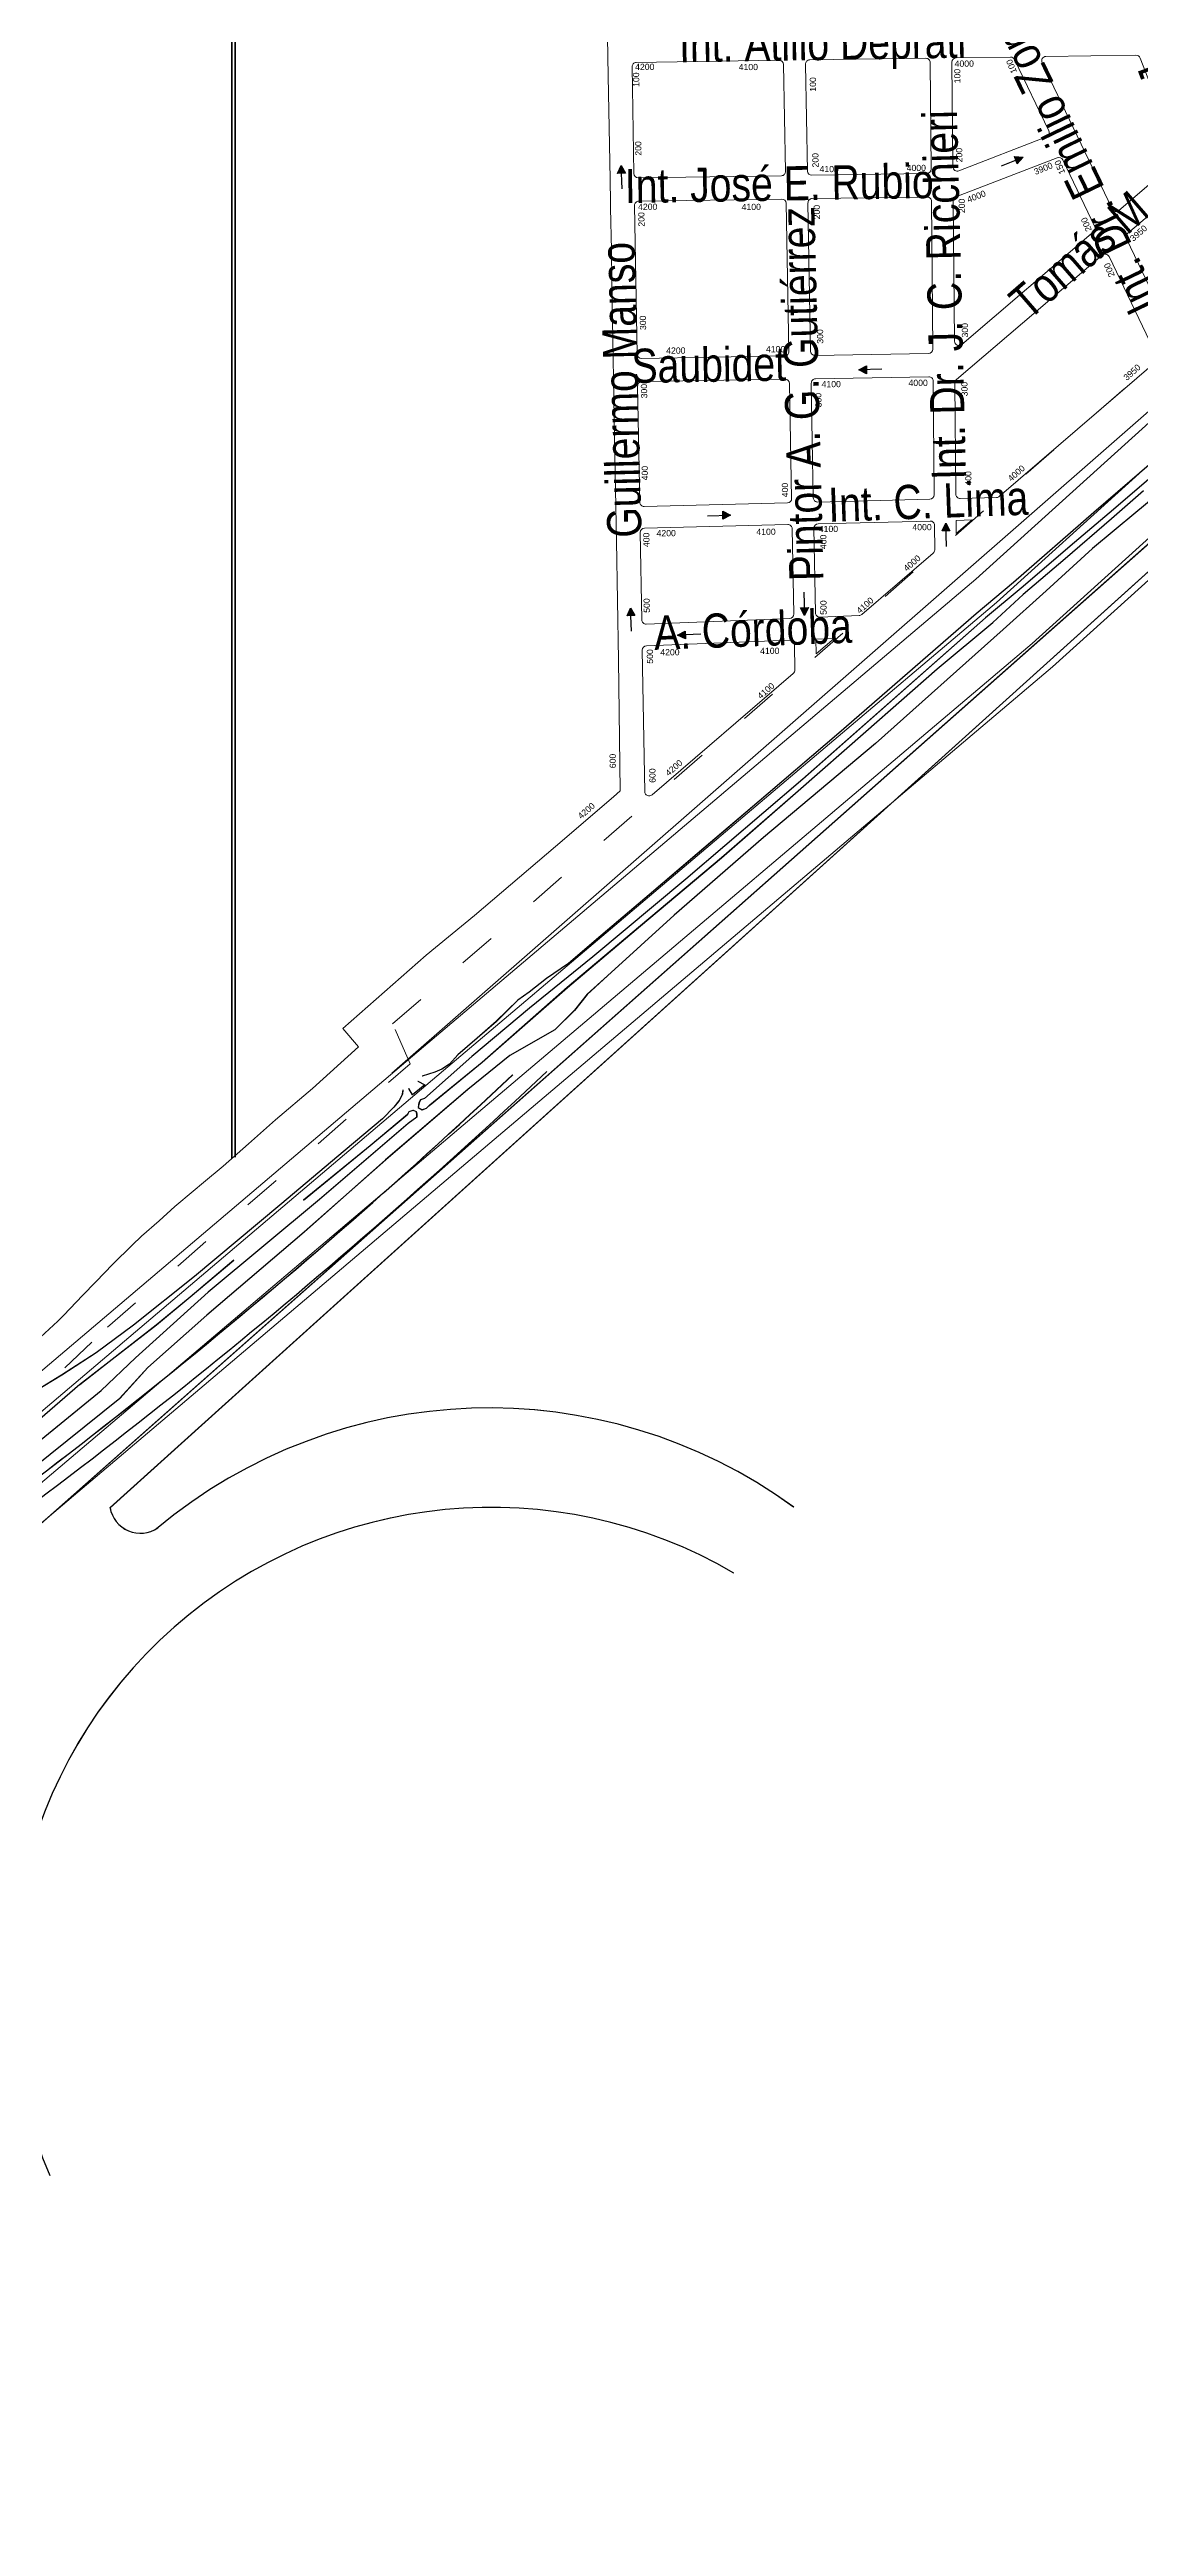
# Model space of a CAD drawing. Header units: millimetres. Extents: x 11558 to 23675, y 49449 to 61482.
# Drawn here: x 15923 to 16625, y 51677 to 53272 of the extents above; entities that cross this region are included whole.
import ezdxf

# ---------------------------------------------------------------- set-up
doc = ezdxf.new("R2010")
doc.units = ezdxf.units.MM
doc.linetypes.add('ACAD_ISO03W100', pattern=[30, 12, -18])
for name, color, linetype in [('0. autopistas', 254, 'Continuous'), ('0. plano base - nombres calles', 22, 'Continuous'), ('0. Plano Base - PLANO', 254, 'Continuous'), ('0. Plano base - sentido calles', 253, 'Continuous'), ('0.BARRIOS - DIVISIÓN', 12, 'ACAD_ISO03W100'), ('7. puesta en valor CC la lucila', 212, 'Continuous'), ('numeración', 7, 'Continuous')]:
    doc.layers.add(name, color=color, linetype=linetype)
for name, color, linetype, true_color in [('Linea 117 ida', 7, 'Continuous', 0x5c5c5c), ('Linea 117 vuelta', 7, 'Continuous', 0xdb0000), ('Linea 28 ida', 7, 'Continuous', 0x1c825b), ('Linea 28 vuelta', 7, 'Continuous', 0x26cd1d)]:
    doc.layers.add(name, color=color, linetype=linetype, true_color=true_color)
doc.layers.get('7. puesta en valor CC la lucila').off()
doc.styles.get("Standard").update_dxf_attribs({"font": 'arial.ttf'})

# ---------------------------------------------------------------- blocks, each defined once
blk = doc.blocks.new('MANZANAS')
at = {"layer": '0. Plano Base - PLANO', "color": 0, "linetype": 'Continuous', "lineweight": 5}
blk.add_line((5637593.5, 6176012.6), (5637195.1, 6174947.8), dxfattribs=at)
for points in [[(5637227.2, 6175279.7), (5637500.5, 6175978), (5637520.7, 6176026.3), (5637527.2, 6176075.3), (5637620.4, 6176311.4)], [(5637628.7, 6176253.8), (5637558.2, 6176114.6), (5637547.2, 6176076.6), (5637537.2, 6176036.7), (5637528.1, 6175999.7), (5637518.1, 6175963.7), (5637498, 6175903.7), (5637484, 6175863.7), (5637461.9, 6175808.7), (5637436.9, 6175744.8), (5637424.9, 6175715.8), (5637381.8, 6175606.8), (5637336.6, 6175495.9), (5637304.6, 6175416.9), (5637295.5, 6175394.9), (5637287.5, 6175379.9), (5637281.5, 6175366.9), (5637277.5, 6175358.9), (5637271.5, 6175340.4), (5637259.5, 6175309.9), (5637257.5, 6175301.9), (5637254.5, 6175296.9), (5637251.4, 6175292.9), (5637245.4, 6175286.9)], [(5637488, 6175854.7), (5637471, 6175812.7), (5637459.9, 6175785.7), (5637442.9, 6175743.7), (5637431.4, 6175716.3), (5637374.7, 6175569.8), (5637337.6, 6175477.9), (5637307.6, 6175405.9), (5637286.5, 6175357.9), (5637268, 6175312.9), (5637253.4, 6175274.9), (5637251.4, 6175272.9), (5637251.4, 6175270.9), (5637252.4, 6175267.9), (5637255.4, 6175267.9), (5637257.4, 6175269.9), (5637258.4, 6175272.9), (5637275.5, 6175312.9), (5637302, 6175380.9), (5637325.6, 6175437.9), (5637351.6, 6175500.8), (5637375.7, 6175561.8), (5637396.8, 6175615.8), (5637418.8, 6175672.8), (5637436.9, 6175715.8), (5637445.9, 6175740.7), (5637459.4, 6175773.7), (5637473.9, 6175810.2), (5637484, 6175835.7)], [(5637588, 6176029.1), (5637120.4, 6174814.3)], [(5637088, 6174831.1), (5637168.2, 6175013), (5637175.2, 6175039), (5637193.2, 6175086.5), (5637224.3, 6175163), (5637249.4, 6175228.4), (5637275.4, 6175292.9), (5637289.5, 6175324.9), (5637307.5, 6175352.9), (5637313, 6175369.9), (5637315.5, 6175382.9), (5637321.5, 6175399.4), (5637341.6, 6175453.8), (5637369.7, 6175524.8), (5637405.8, 6175611.8), (5637444.9, 6175714.7), (5637457.9, 6175749.7), (5637471.9, 6175787.7), (5637486, 6175821.2), (5637501, 6175856.7)], [(5637030.6, 6175958.3), (5637054.9, 6175913.7), (5637086.6, 6175855.5), (5637101.2, 6175828.4), (5637102.6, 6175825.9), (5637123.6, 6175786.9), (5637165.8, 6175709.1), (5637197.7, 6175650.5), (5637234.1, 6175583.2), (5637274, 6175508.9), (5637271.9, 6175503.6), (5637253.5, 6175457.9), (5637227.6, 6175394.3), (5637211.8, 6175357.4), (5637185.9, 6175290.6), (5637200.4, 6175284.8), (5637186.4, 6175247.5), (5637174.6, 6175218.5), (5637166.3, 6175196.8), (5637158.3, 6175176.5), (5637152.1, 6175161.3), (5637148.7, 6175153.4), (5637142.8, 6175139.2), (5637138, 6175126.1), (5637132.5, 6175112.3), (5637129.8, 6175104.4), (5637124.4, 6175087.6), (5637120, 6175072.5), (5637116.3, 6175060.8), (5637111.6, 6175044), (5637109.9, 6175038.9), (5637104.8, 6175024.6)], [(5637385.6, 6175763.2), (5637394.6, 6175768.2)], [(5637385.6, 6175763.2), (5637389.6, 6175755.8)], [(5637389.6, 6175755.8), (5637394.6, 6175768.2)], [(5637340.8, 6175653.7), (5637350.9, 6175659.5)], [(5637340.8, 6175653.7), (5637345.3, 6175645.4)], [(5637345.3, 6175645.4), (5637350.9, 6175659.5)], [(5637244.4, 6175282.9), (5637249.4, 6175282.9), (5637245.4, 6175273.4), (5637241.4, 6175275.9)], [(5637084, 6174847.1), (5637155.2, 6175012), (5637165.2, 6175041), (5637187.3, 6175100), (5637223.3, 6175186), (5637251.4, 6175255.9), (5637254.4, 6175261.9), (5637253.4, 6175263.9), (5637252.4, 6175264.9), (5637250.4, 6175264.9), (5637248.4, 6175262.9), (5637248.4, 6175260.9), (5637236.4, 6175231.9), (5637214.3, 6175181)], [(5637238.4, 6175273.4), (5637239.4, 6175270.9), (5637239.4, 6175265.9), (5637238.4, 6175260.9), (5637235.4, 6175250.9), (5637223.4, 6175222), (5637202.3, 6175171), (5637174.8, 6175105), (5637154.2, 6175059), (5637141.2, 6175032), (5637128.2, 6175009.1), (5637117.2, 6174991.1), (5637108.1, 6174981.1), (5637099.1, 6174973.1), (5637090.1, 6174966.6), (5637076.1, 6174963.1)], [(5637079, 6174852.1), (5637141.2, 6175009), (5637151.2, 6175031), (5637167.2, 6175066), (5637178.3, 6175092), (5637192.3, 6175126)]]:
    blk.add_lwpolyline(points, dxfattribs=at)
for points in [[(5637386.6, 6175988.7), (5637405.1, 6176034.2, 0.318814), (5637404.3, 6176037.4), (5637353.5, 6176082.1, 0.313537), (5637350.3, 6176082.5), (5637299.2, 6176055, 0.547394), (5637298.9, 6176050.3), (5637382.3, 6175987.5, 0.492339)], [(5637283.4, 6175963.8), (5637323.4, 6176009.3, 0.436957), (5637323, 6176013.3), (5637282.2, 6176044, 0.292496), (5637279.2, 6176044.2), (5637248.3, 6176027.6, 0.412738), (5637247.2, 6176023.8), (5637278.8, 6175964.3, 0.524232)], [(5637164.1, 6175979.1), (5637196.9, 6175918.7, 0.413005), (5637200.6, 6175917.6), (5637266, 6175952.7, 0.412743), (5637267.1, 6175956.5), (5637234.9, 6176017.2, 0.41569), (5637231.1, 6176018.3), (5637165.2, 6175982.9, 0.415419)], [(5637481.9, 6175987.8), (5637474.2, 6176005.8, 0.196915), (5637472.7, 6176007.3), (5637421.8, 6176028.1, 0.415319), (5637418.2, 6176026.6), (5637398.4, 6175978, 0.340178), (5637399.4, 6175974.7), (5637456.5, 6175931.7, 0.493439), (5637460.8, 6175932.9), (5637482, 6175985.6, 0.19901)], [(5637331.5, 6175865.1), (5637289.1, 6175944.9, -0.312136), (5637289.5, 6175948), (5637335.7, 6176000.5, -0.391831), (5637339.5, 6176000.9), (5637377.7, 6175972.2, -0.340178), (5637378.6, 6175968.9), (5637336.6, 6175865.4, -0.636605)], [(5637102.2, 6175864.6), (5637183.4, 6175908.3, 0.415423), (5637184.5, 6175912.1), (5637151.7, 6175972.5, 0.41301), (5637147.9, 6175973.6), (5637066.8, 6175930, 0.415191), (5637065.7, 6175926.2), (5637098.4, 6175865.8, 0.413232)], [(5637451.9, 6175916.4), (5637394.7, 6175959.4, 0.492339), (5637390.4, 6175958.2), (5637344, 6175843.8, 0.222042), (5637344.1, 6175841.4), (5637377.7, 6175778.1, 0.418925), (5637381.5, 6175777), (5637402, 6175788.3, 0.17276), (5637403.2, 6175789.7), (5637452.8, 6175913.1, 0.339191)], [(5637276.8, 6175938.3), (5637321.4, 6175854.2, -0.411818), (5637320.3, 6175850.4), (5637256, 6175815.6, -0.41393), (5637252.2, 6175816.7), (5637206.7, 6175900.6, -0.415423), (5637207.8, 6175904.4), (5637273, 6175939.4, -0.415686)], [(5637203.2, 6175678.5), (5637284, 6175723.1, 0.412192), (5637285.1, 6175726.9), (5637249.8, 6175792, 0.41393), (5637246, 6175793.1), (5637164.8, 6175749.2, 0.41427), (5637163.7, 6175745.4), (5637199.4, 6175679.6, 0.416466)], [(5637055.2, 6174765.4, 0.038886), (5637296.7, 6175314.6, -0.038886)]]:
    blk.add_lwpolyline(points, format="xyb", close=True, dxfattribs=at)
for points in [[(5637108.3, 6175847.7, -0.415195), (5637109.4, 6175851.5), (5637190.6, 6175895.1, -0.413005), (5637194.4, 6175894), (5637239.9, 6175810.1, -0.414497), (5637238.8, 6175806.3), (5637157.7, 6175762.3, -0.414158), (5637153.9, 6175763.5), (5637108.3, 6175847.7)], [(5637301.1, 6175732.6, -0.416238), (5637297.3, 6175733.7), (5637262.1, 6175798.6, -0.414497), (5637263.2, 6175802.4), (5637327.3, 6175837.2, -0.416613), (5637331.1, 6175836), (5637365.5, 6175771.3, -0.409518), (5637364.4, 6175767.5), (5637301.1, 6175732.6)], [(5637359.7, 6175681.4, -0.169041), (5637358.5, 6175680), (5637336.6, 6175667.5, -0.420484), (5637332.7, 6175668.6), (5637306.7, 6175716.5, -0.412192), (5637307.8, 6175720.3), (5637370.9, 6175755.1, -0.418925), (5637374.7, 6175754), (5637382.2, 6175739.9, -0.221114), (5637382.3, 6175737.6), (5637359.7, 6175681.4)], [(5637208.7, 6175662.4, -0.411965), (5637209.8, 6175666.2), (5637290.6, 6175710.8, -0.416238), (5637294.4, 6175709.7), (5637320.6, 6175661.5, -0.407971), (5637319.5, 6175657.7), (5637239.3, 6175611.9, -0.420712), (5637235.5, 6175613), (5637208.7, 6175662.4)], [(5637288.2, 6175515.7, 0.634907), (5637293.3, 6175516), (5637338, 6175627.4, 0.223515), (5637337.9, 6175629.7), (5637330, 6175644.3, 0.420484), (5637326.1, 6175645.4), (5637245.9, 6175599.5, 0.407745), (5637244.8, 6175595.8), (5637288.2, 6175515.7)]]:
    blk.add_lwpolyline(points, format="xyb", dxfattribs=at)
for centre, radius, start, end in [((5633668.8, 6176602.4), 3863.2, 331.8092, 340.7168), ((5637536, 6174821.1), 333.7, 81.4309, 157.372), ((5637555.5, 6174786.8), 309.2, 87.1251, 230.5323), ((5637210.9, 6174959.8), 19.9, 217.3003, 331.604)]:
    blk.add_arc(centre, radius, start, end, dxfattribs=at)

msp = doc.modelspace()

# ---------------------------------------------------------------- hatches: boundary and pattern name
at = {"layer": '0. Plano base - sentido calles', "linetype": 'Continuous', "lineweight": 25, "ltscale": 2, "true_color": 0x1a1a1a}
h = msp.add_hatch(color=250, dxfattribs=at)
h.dxf.hatch_style = 1
h.paths.add_polyline_path([(16549.7, 53202.4), (16544.1, 53202.8), (16545.1, 53200.5)])
h.paths.add_polyline_path([(16549.7, 53202.4), (16545.1, 53200.5), (16546, 53198.2)])
h = msp.add_hatch(color=250, dxfattribs=at)
h.dxf.hatch_style = 1
h.paths.add_polyline_path([(16290.8, 53197), (16288.5, 53191.9), (16291, 53192)])
h.paths.add_polyline_path([(16290.8, 53197), (16291, 53192), (16293.5, 53192.1)])
h = msp.add_hatch(color=250, dxfattribs=at)
h.dxf.hatch_style = 1
h.paths.add_polyline_path([(16443.9, 53065.4), (16448.9, 53063), (16448.9, 53065.5)])
h.paths.add_polyline_path([(16443.9, 53065.4), (16448.9, 53065.5), (16448.8, 53068)])
h = msp.add_hatch(color=250, dxfattribs=at)
h.dxf.hatch_style = 1
h.paths.add_polyline_path([(16361.3, 52972), (16356.3, 52974.4), (16356.3, 52971.9)])
h.paths.add_polyline_path([(16361.3, 52972), (16356.3, 52971.9), (16356.4, 52969.4)])
h = msp.add_hatch(color=250, dxfattribs=at)
h.dxf.hatch_style = 1
h.paths.add_polyline_path([(16499.9, 52966.8), (16497.6, 52961.8), (16500.1, 52961.8)])
h.paths.add_polyline_path([(16499.9, 52966.8), (16500.1, 52961.8), (16502.5, 52961.9)])
h = msp.add_hatch(color=250, dxfattribs=at)
h.dxf.hatch_style = 1
h.paths.add_polyline_path([(16296.9, 52912.1), (16294.6, 52907), (16297.1, 52907.1)])
h.paths.add_polyline_path([(16296.9, 52912.1), (16297.1, 52907.1), (16299.6, 52907.2)])
h = msp.add_hatch(color=250, dxfattribs=at)
h.dxf.hatch_style = 1
h.paths.add_polyline_path([(16409, 52907.3), (16411.4, 52912.4), (16408.9, 52912.3)])
h.paths.add_polyline_path([(16409, 52907.3), (16408.9, 52912.3), (16406.4, 52912.2)])
h = msp.add_hatch(color=250, dxfattribs=at)
h.dxf.hatch_style = 1
h.paths.add_polyline_path([(16327.2, 52894.7), (16332.3, 52892.3), (16332.2, 52894.8)])
h.paths.add_polyline_path([(16327.2, 52894.7), (16332.2, 52894.8), (16332.1, 52897.3)])

# ---------------------------------------------------------------- linework, layer by layer
at = {"layer": '0. autopistas'}
for p, q in [((16808.8, 53111.1), (15833.7, 52248.7)), ((16806, 53094), (15961.6, 52332.7)), ((16640.2, 53012.3), (16595.3, 52973.7)), ((16639.6, 53002.5), (16605.1, 52973.1)), ((16652.1, 52998.3), (16622.4, 52973.7)), ((16627.3, 52987.5), (16606.6, 52969.5)), ((16595.3, 52973.7), (16543.6, 52928.5)), ((16606.6, 52969.5), (16576.9, 52943.8)), ((16605.1, 52973.1), (16582.9, 52954.2)), ((16622.4, 52973.7), (16594.5, 52950.5)), ((16582.9, 52954.2), (16548.4, 52924.8)), ((16594.5, 52950.5), (16564.5, 52923.2)), ((16576.9, 52943.8), (16549.7, 52920.8)), ((16543.6, 52928.5), (16519.5, 52908.3)), ((16548.4, 52924.8), (16525.5, 52905.8)), ((16549.7, 52920.8), (16530.2, 52902.8)), ((16564.5, 52923.2), (16536.8, 52898.2)), ((16525.5, 52905.8), (16407.8, 52801.9)), ((16519.5, 52908.3), (16431, 52831.5)), ((16536.8, 52898.2), (16454.6, 52824.9)), ((16494.4, 52873), (16530.2, 52902.8)), ((16448.5, 52832.6), (16494.4, 52873)), ((16431, 52831.5), (16339.9, 52753.8)), ((16454.6, 52824.9), (16382.5, 52764.3)), ((16404.9, 52794.4), (16448.5, 52832.6)), ((16407.8, 52801.9), (16332.4, 52737.4)), ((16355.5, 52751.3), (16404.9, 52794.4)), ((16382.5, 52764.3), (16324.9, 52714.3)), ((16339.9, 52753.8), (16275, 52698.6)), ((16303.3, 52707.5), (16355.5, 52751.3)), ((16332.4, 52737.4), (16272.6, 52687.4)), ((16256.2, 52667.8), (16303.3, 52707.5)), ((16324.9, 52714.3), (16282, 52675.2)), ((16275, 52698.6), (16256.9, 52683.2)), ((16272.6, 52687.4), (16231.8, 52654.5)), ((16256.9, 52683.2), (16242.8, 52673.6)), ((16282, 52675.2), (16269, 52663.3)), ((16201.2, 52619.7), (16256.2, 52667.8)), ((16224.3, 52659.6), (16210.4, 52645.9)), ((16231.5, 52664.8), (16224.3, 52659.6)), ((16242.8, 52673.6), (16231.5, 52664.8)), ((16269, 52663.3), (16260.8, 52652.9)), ((16210.4, 52645.9), (16185.7, 52624.4)), ((16231.8, 52654.5), (16194.6, 52623.2)), ((16260.8, 52652.9), (16248.1, 52640.4)), ((16248.1, 52640.4), (16219.2, 52623.9)), ((16170.7, 52613.1), (16162.6, 52610.5)), ((16194.6, 52623.2), (16164.2, 52596.2)), ((16167.7, 52592.1), (16201.2, 52619.7)), ((16175.2, 52615.2), (16170.7, 52613.1)), ((16180.2, 52618.3), (16175.2, 52615.2)), ((16185.7, 52624.4), (16180.2, 52618.3)), ((16219.2, 52623.9), (16192, 52602)), ((16192, 52602), (16139.1, 52556.8)), ((16147.6, 52594.6), (16144.4, 52590.7)), ((16149.9, 52599.1), (16147.6, 52594.6)), ((16150.2, 52601.8), (16149.9, 52599.1)), ((16156.4, 52598.5), (16154, 52602.6)), ((16164.3, 52605.1), (16156.4, 52598.5)), ((16159.9, 52607.4), (16164.3, 52605.1)), ((16161.5, 52595.3), (16160.6, 52593.5)), ((16164.2, 52596.2), (16161.5, 52595.3)), ((16153.6, 52580.2), (16096.5, 52531.1)), ((16137.1, 52583.2), (16113.1, 52563)), ((16129.2, 52565.9), (16153.3, 52586.1)), ((16144.4, 52590.7), (16137.1, 52583.2)), ((16153.3, 52586.1), (16154.2, 52587.8)), ((16159.1, 52584.2), (16153.6, 52580.2)), ((16154.2, 52587.8), (16156.9, 52588.7)), ((16156.9, 52588.7), (16158.7, 52587.8)), ((16158.7, 52587.8), (16159.1, 52586.4)), ((16159.1, 52586.4), (16159.1, 52584.2)), ((16160.6, 52593.5), (16160.1, 52590.4)), ((16160.1, 52590.4), (16162.7, 52589)), ((16162.7, 52589), (16165.4, 52589.9)), ((16165.4, 52589.9), (16167.7, 52592.1)), ((16113.1, 52563), (16070.9, 52527.5)), ((16086.2, 52530.8), (16129.2, 52565.9)), ((16139.1, 52556.8), (16086.7, 52510.2)), ((16096.5, 52531.1), (16024.8, 52471.4)), ((16070.9, 52527.5), (16016, 52481.6)), ((16086.7, 52510.2), (16023.9, 52456.7)), ((16013.1, 52468.5), (16041.2, 52492.2)), ((16016, 52481.6), (15976.6, 52450.3)), ((16024.8, 52471.4), (15978, 52429.3)), ((15991.4, 52450.5), (16013.1, 52468.5)), ((16023.9, 52456.7), (15986, 52422.9)), ((15976.6, 52450.3), (15952.6, 52432.4)), ((15961, 52426.9), (15991.4, 52450.5)), ((15952.6, 52432.4), (15930.4, 52418)), ((15942, 52412), (15961, 52426.9)), ((15978, 52429.3), (15955.8, 52408.2)), ((15986, 52422.9), (15967.8, 52403)), ((15967.8, 52403), (15812.7, 52278.6)), ((15942, 52412), (15814.5, 52301.4)), ((15816.6, 52294.6), (15955.8, 52408.2)), ((15930.4, 52418), (15912.4, 52407.1))]:
    msp.add_line(p, q, dxfattribs=at)
for centre, radius, start, end in [((13573.3, 55424.7), 3863.2, 304.3555, 313.2631), ((13573.3, 55424.7), 3863.2, 304.3555, 313.2631), ((13595.2, 55426.8), 3863.2, 304.3555, 313.2631), ((16205.7, 52063.2), 333.7, 53.9772, 129.9184), ((16207.2, 52023.7), 309.2, 59.6715, 203.0786), ((15981.2, 52336.1), 19.9, 189.8467, 304.1504)]:
    msp.add_arc(centre, radius, start, end, dxfattribs=at)
at = {"layer": '0. Plano Base - PLANO', "color": 250, "linetype": 'Continuous', "lineweight": 50}
for p, q in [((16040.1, 53329.9), (16040.1, 52557.7)), ((16042.1, 53330.6), (16042.1, 52558.4))]:
    msp.add_line(p, q, dxfattribs=at)
at = {"layer": '0. Plano base - sentido calles', "color": 250, "linetype": 'Continuous', "lineweight": 25, "ltscale": 2, "true_color": 0x1a1a1a}
for points in [[(16535.8, 53196.8), (16549.7, 53202.4), (16546, 53198.2), (16544.1, 53202.8), (16549.7, 53202.4)], [(16291.4, 53182), (16290.8, 53197), (16293.5, 53192.1), (16288.5, 53191.9), (16290.8, 53197)], [(16458.8, 53065.9), (16443.9, 53065.4), (16448.8, 53068), (16448.9, 53063), (16443.9, 53065.4)], [(16346.4, 52971.5), (16361.3, 52972), (16356.4, 52969.4), (16356.3, 52974.4), (16361.3, 52972)], [(16500.4, 52951.8), (16499.9, 52966.8), (16502.5, 52961.9), (16497.6, 52961.8), (16499.9, 52966.8)], [(16408.5, 52922.3), (16409, 52907.3), (16406.4, 52912.2), (16411.4, 52912.4), (16409, 52907.3)], [(16297.4, 52897.1), (16296.9, 52912.1), (16299.6, 52907.2), (16294.6, 52907), (16296.9, 52912.1)], [(16342.2, 52895.2), (16327.2, 52894.7), (16332.1, 52897.3), (16332.3, 52892.3), (16327.2, 52894.7)]]:
    msp.add_lwpolyline(points, dxfattribs=at)
at = {"layer": '0.BARRIOS - DIVISIÓN', "color": 14, "lineweight": 18, "ltscale": 2}
msp.add_lwpolyline([(14987.6, 54310.9), (14989.3, 53979.3), (15024.3, 53623.3), (15031.2, 53333.8), (15049.6, 52895.4), (15059.6, 52729.3), (15077, 52559.8), (15089.9, 52325.9), (15165.8, 52007.4), (15170.8, 51842.3), (15197.4, 51825.4), (15283.7, 51899.2), (15362.7, 51963.9), (15471.1, 52043.1), (15712.7, 52242), (15888.8, 52381.6), (15959.9, 52448.9), (16154.8, 52618.6), (16143.6, 52644.3), (16954.3, 53347.8)], dxfattribs=at)
at = {"layer": 'Linea 117 ida', "lineweight": 15}
msp.add_lwpolyline([(16693.5, 53088.1), (16519.3, 52930.6), (16163.4, 52629.4), (15861.3, 52373.4), (15421.4, 51995.5), (15079.3, 51736.4)], dxfattribs=at)
at = {"layer": 'Linea 117 vuelta', "lineweight": 15}
msp.add_lwpolyline([(16745.1, 53033.6), (16568.7, 52874.2), (16211.8, 52572.2), (15909.9, 52316.4), (15468.6, 51937.1), (15124.5, 51676.6)], dxfattribs=at)
at = {"layer": 'Linea 28 ida', "lineweight": 15}
msp.add_lwpolyline([(16731.4, 53048.1), (16555.5, 52889.2), (16198.9, 52587.4), (15897, 52331.6), (15456, 51952.6), (15112.5, 51692.5)], dxfattribs=at)
at = {"layer": 'Linea 28 vuelta', "lineweight": 15}
msp.add_lwpolyline([(16707.3, 53073.6), (16532.5, 52915.6), (16176.3, 52614.2), (15874.2, 52358.2), (15434, 51979.9), (15091.3, 51720.4)], dxfattribs=at)

# ---------------------------------------------------------------- block references
at = {"layer": '0. Plano Base - PLANO', "color": 28, "lineweight": 5, "true_color": 0x0d0d0d, "rotation": 332.5463477508169}
msp.add_blockref('MANZANAS', (-7833237.5, -2828296.1), dxfattribs=at)
at = {"layer": '7. puesta en valor CC la lucila', "color": 250, "lineweight": 30, "rotation": 332.5463477508169}
msp.add_blockref('MANZANAS', (-7833237.5, -2828296.1), dxfattribs=at)

# ---------------------------------------------------------------- texts
at = {"layer": '0. plano base - nombres calles', "color": 250, "lineweight": 15, "true_color": 0x1a1a1a, "char_height": 22, "attachment_point": 1}
for s, width, insert, rotation in [('{\\fArial Narrow|b0|i0|c0|p34;Int. Dr. Emilio Zorraquin}', 329.255, (16618.7, 53098.7), 115.8066), ('{\\fArial Narrow|b0|i0|c0|p34;Int. Atilio Deprati}', 329.255, (16327.9, 53285.5), 0.9531), ('{\\fArial Narrow|b0|i0|c0|p34;Int. J.}', 329.255, (16642.4, 53208.3), 110.7265), ('{\\fArial Narrow|b0|i0|c0|p34; Tomás M. Saubidet}', 329.255, (16533.5, 53108.8), 40.9372), ('{\\fArial Narrow|b0|i0|c0|p34;Int. Dr. J. C. Ricchieri}', 431.19, (16491, 52994.4), 91.4135), ('{\\fArial Narrow|b0|i0|c0|p34;Int. José E. Rubio}', 329.255, (16293, 53194.8), 0.9726), ('{\\fArial Narrow|b0|i0|c0|p34;Pintor A. G. Gutiérrez}', 329.255, (16399.2, 52929.2), 91.4135), ('{\\fArial Narrow|b0|i0|c0|p34;Guillermo Manso}', 329.255, (16282, 52957.1), 91.4135), ('{\\fArial Narrow|b0|i0|c0|p34;Saubidet}', 329.255, (16297.3, 53079), 0.9085), ('{\\fArial Narrow|b0|i0|c0|p34;Int. C. Lima}', 329.255, (16423.8, 52989.5), 2.1012), ('{\\fArial Narrow|b0|i0|c0|p34;A. Córdoba}', 329.255, (16311.5, 52907.1), 2.1012)]:
    msp.add_mtext_dynamic_manual_height_columns(s, width=width, gutter_width=12.5, heights=[0], dxfattribs=dict(at, insert=insert, rotation=rotation))
at = {"layer": 'numeración', "color": 251, "true_color": 0x606162, "char_height": 4, "attachment_point": 1}
for s, insert, rotation in [('4000', (16505.6, 53264.7), 0.1728), ('100', (16542.2, 53255.8), 112.7722), ('100', (16298.5, 53247.7), 90.774), ('4200', (16299.8, 53262.6), 0.1728), ('4100', (16366.5, 53262.5), 0.1728), ('100', (16412.4, 53244.6), 90.6758), ('100', (16505.4, 53250), 90.6758), ('200', (16299.9, 53203.4), 90.774), ('200', (16414, 53195.8), 90.6758), ('200', (16506.6, 53199.1), 90.6758), ('4100', (16418.6, 53196.8), 0.1728), ('4000', (16474.7, 53197.5), 0.1728), ('3900', (16556.2, 53194.7), 21.9193), ('150', (16573.3, 53190.9), 112.7722), ('4200', (16301.7, 53172.5), 0.1728), ('4100', (16368.4, 53172.4), 0.1728), ('200', (16414.9, 53162.4), 90.6758), ('200', (16508.3, 53166.4), 90.6758), ('4000', (16513.1, 53176.8), 21.2493), ('200', (16301.9, 53157.7), 90.6758), ('200', (16590.4, 53154), 112.7722), ('3950', (16618.1, 53150.9), 41.458), ('200', (16605.2, 53124.7), 112.7722), ('300', (16302.9, 53091.1), 90.6758), ('300', (16417, 53082.3), 90.6758), ('300', (16510.3, 53086.3), 90.6758), ('4200', (16319.8, 53079.9), 0.1728), ('4100', (16384.1, 53080.8), 0.1728), ('4100', (16419.9, 53058.3), 0.1728), ('4000', (16475.9, 53059.1), 0.1728), ('300', (16510, 53048.4), 90.6758), ('3950', (16613.9, 53061.3), 41.458), ('300', (16303.6, 53047.1), 90.6758), ('300', (16415.9, 53041.3), 90.6758), ('400', (16304.1, 52994.3), 90.6758), ('400', (16512.5, 52990.9), 90.6758), ('4000', (16539.4, 52996.3), 41.458), ('400', (16394.4, 52983.4), 90.6758), ('4200', (16313.6, 52962.3), 0.1728), ('4100', (16377.9, 52963.2), 0.1728), ('4100', (16418.1, 52965), 0.1728), ('4000', (16478.4, 52966.2), 0.1728), ('400', (16305.1, 52951.3), 90.6758), ('400', (16419.1, 52950), 90.6758), ('4000', (16472.2, 52938.4), 41.458), ('500', (16305.3, 52909), 90.6758), ('500', (16419.2, 52907.7), 90.6758), ('4100', (16441.9, 52911.2), 41.458), ('500', (16307.4, 52876.2), 90.6758), ('4200', (16316, 52885.6), 0.1728), ('4100', (16380.3, 52886.5), 0.1728), ('4100', (16378.1, 52856.2), 41.458), ('600', (16283.4, 52808.9), 90.6758), ('600', (16309, 52799.5), 90.6758), ('4200', (16318.8, 52806.6), 41.458), ('4200', (16262.4, 52778.9), 41.458)]:
    msp.add_mtext_dynamic_manual_height_columns(s, width=16.031, gutter_width=12.5, heights=[0], dxfattribs=dict(at, insert=insert, rotation=rotation))

doc.saveas('drawing.dxf')
